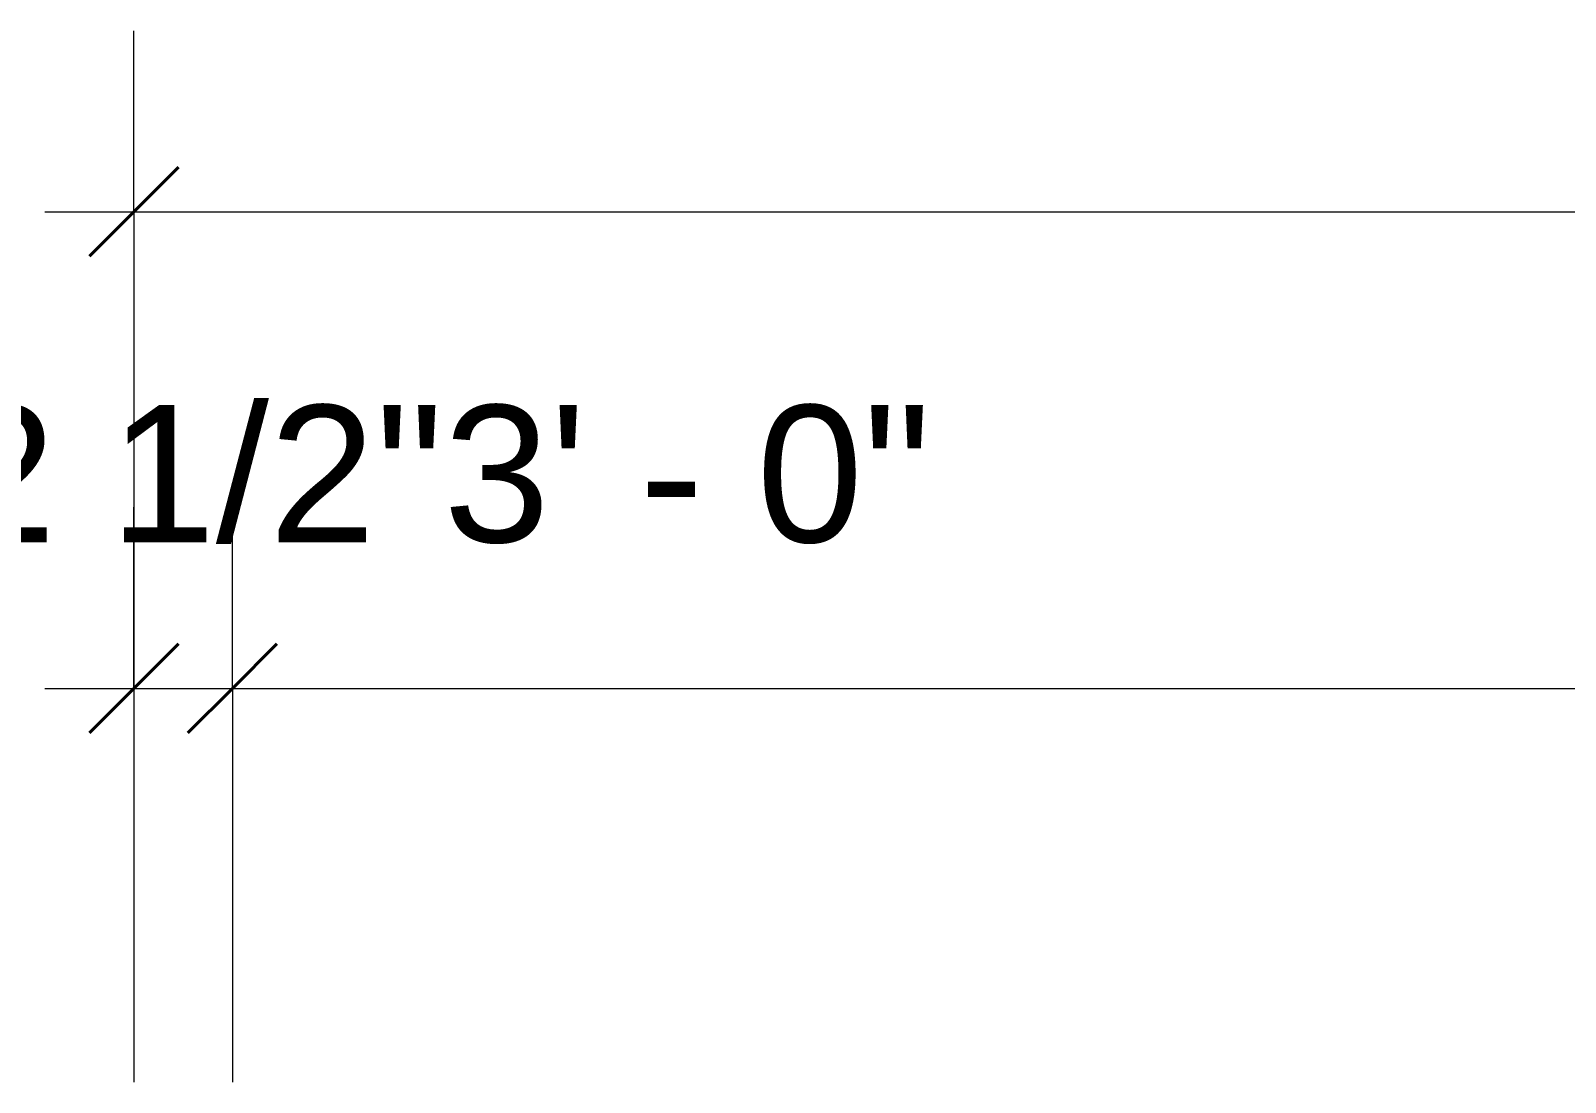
# Model space of a CAD drawing. Header units: inches. Extents: x -6061 to 13621, y -296 to 7483.
# Drawn here: x -5665.65 to -5626.97, y 706.53 to 733.04 of the extents above; entities that cross this region are included whole.
import ezdxf

# ---------------------------------------------------------------- set-up
doc = ezdxf.new("R2010")
doc.units = ezdxf.units.IN
doc.header["$MEASUREMENT"] = 0
doc.layers.get('0').update_dxf_attribs({"linetype": 'CONTINUOUS'})
doc.styles.add('Arial$001H0', font='arial.ttf')

msp = doc.modelspace()

# ---------------------------------------------------------------- linework, layer by layer
at = {"color": 7, "linetype": 'Continuous', "lineweight": 9, "true_color": 0x000007}
for p, q in [((-5663.0489, 728.47195), (-5663.0489, 733.0371)), ((-5665.29144, 728.47195), (-5567.26067, 728.47195)), ((-5663.0489, 728.47195), (-5663.0489, 706.52715)), ((-5663.0489, 716.45837), (-5663.0489, 721.02353)), ((-5660.5661, 716.45837), (-5660.5661, 721.02353)), ((-5665.29144, 716.45837), (-5660.5661, 716.45837)), ((-5663.0489, 716.45837), (-5663.0489, 706.52715)), ((-5660.5661, 716.45837), (-5622.28284, 716.45837)), ((-5660.5661, 716.45837), (-5660.5661, 706.52715))]:
    msp.add_line(p, q, dxfattribs=at)
at = {"color": 7, "linetype": 'Continuous', "lineweight": 40, "true_color": 0x000007}
for p, q in [((-5663.0489, 728.47195), (-5661.92764, 729.59321)), ((-5663.0489, 728.47195), (-5664.17017, 727.35068)), ((-5663.0489, 716.45837), (-5661.92764, 717.57964)), ((-5660.5661, 716.45837), (-5659.44483, 717.57964)), ((-5663.0489, 716.45837), (-5664.17017, 715.3371)), ((-5660.5661, 716.45837), (-5661.68737, 715.3371))]:
    msp.add_line(p, q, dxfattribs=at)

# ---------------------------------------------------------------- texts
at = {"color": 7, "true_color": 0x000007, "style": 'Arial$001H0'}
msp.add_text('2 1/2"3\' - 0"', height=3.4549109, dxfattribs=at).set_placement((-5667.69432, 720.14215))

doc.saveas('drawing.dxf')
